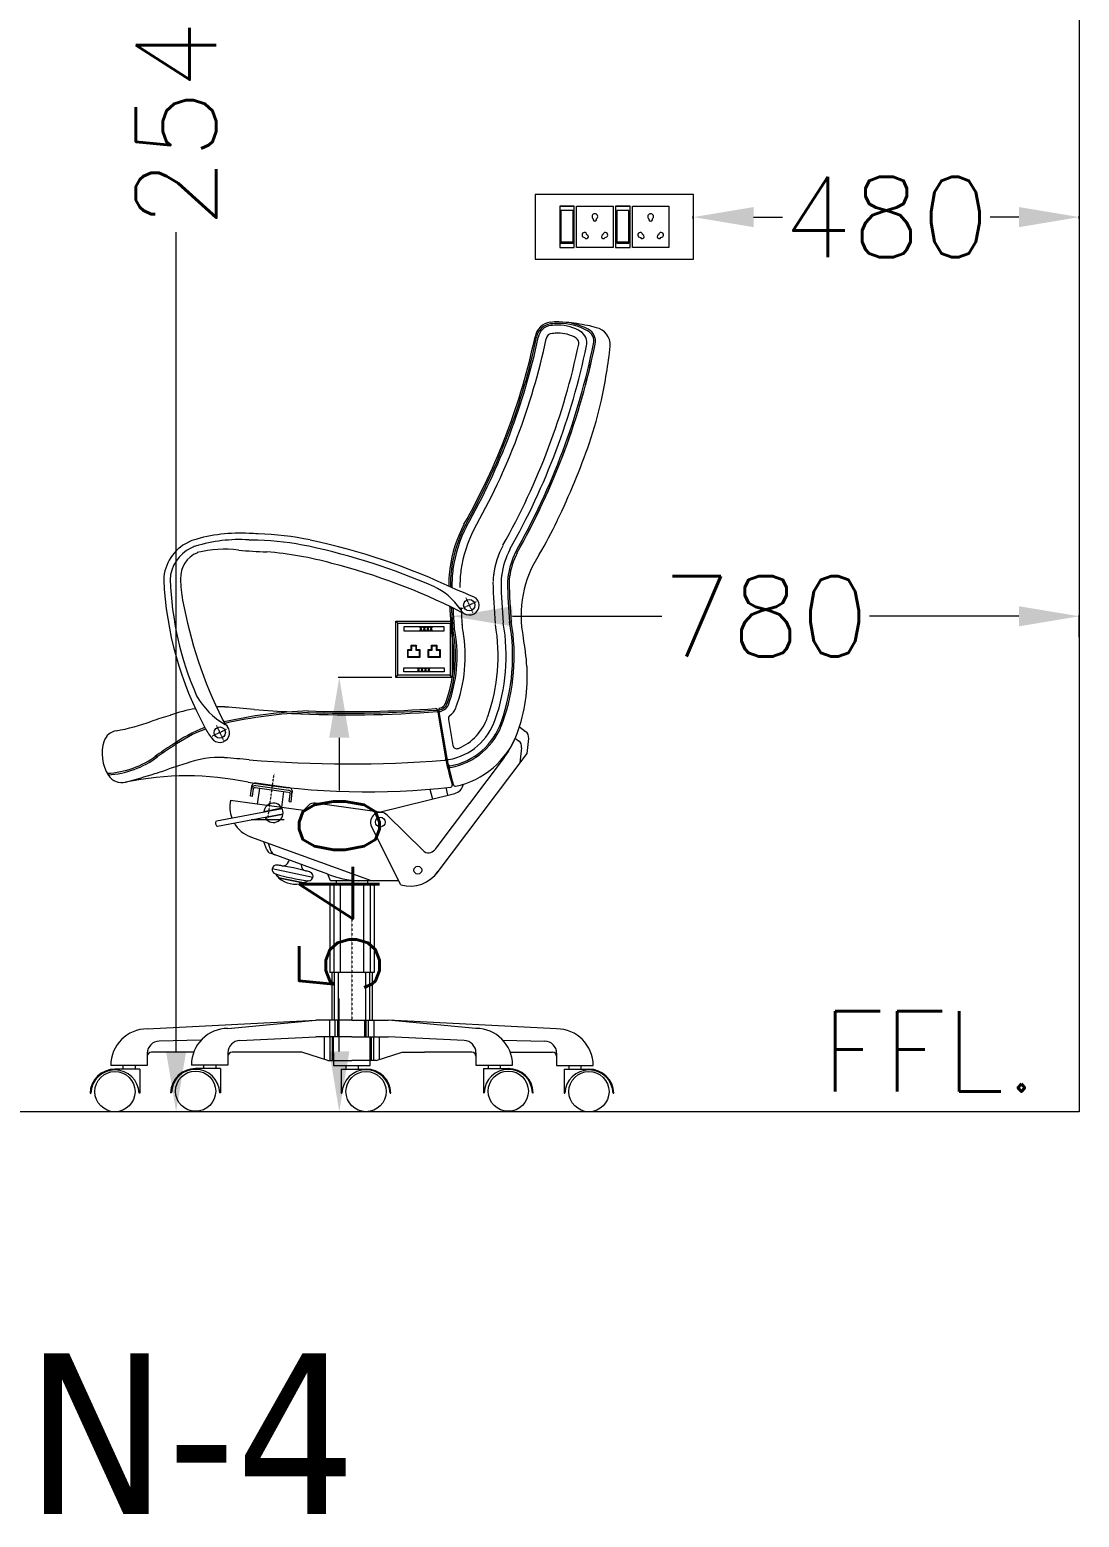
# Model space of a CAD drawing. Extents: x 3552052 to 4102982, y -707811 to -630695.
# Drawn here: x 3743165 to 3744470, y -695892 to -694043 of the extents above; entities that cross this region are included whole.
import ezdxf

# ---------------------------------------------------------------- set-up
doc = ezdxf.new("R2010")
doc.units = 0
doc.header["$LTSCALE"] = 6
doc.header["$MEASUREMENT"] = 0
doc.linetypes.add('AKS1', pattern=[0.024, 0.01, -0.002, 0, -0.002, 0.01])
doc.layers.get('0').update_dxf_attribs({"linetype": 'CONTINUOUS', "lineweight": 0})
doc.layers.get('Defpoints').update_dxf_attribs({"linetype": 'CONTINUOUS', "lineweight": 0})
for name, color, linetype, lineweight in [('ELE-2NOS OF 6-16 RAW POWER SOCKET', 1, 'CONTINUOUS', 0), ('ELE-4M UPS P.SB', 3, 'CONTINUOUS', 0), ('ELE-SOCKET NMBERING', 7, 'CONTINUOUS', 9), ('ELE.LAN POINT', 3, 'CONTINUOUS', 0), ('EQP', 6, 'CONTINUOUS', 0), ('MEP_HVAC_RA_DUCT', 1, 'CONTINUOUS', 0)]:
    doc.layers.add(name, color=color, linetype=linetype, lineweight=lineweight)
doc.styles.add('Annotation', font='tahoma.ttf')
doc.styles.add('ROMANS', font='romans.shx')
doc.dimstyles.new('AEPL1', dxfattribs={"dimtxt": 100, "dimasz": 75, "dimexe": 1.25, "dimexo": 50, "dimtad": 0, "dimdec": 0, "dimtxsty": 'ROMANS', "dimcen": 2.5, "dimclrd": 7, "dimclre": 7, "dimadec": 0, "dimazin": 0, "dimtfac": 1, "dimtdec": 0, "dimtmove": 0, "dimatfit": 3, "dimfxl": 1, "dimlwd": 0, "dimlwe": 0, "dimarcsym": 0})

# ---------------------------------------------------------------- blocks, each defined once
blk = doc.blocks.new('RTUH 6U')
at = {"layer": 'ELE-2NOS OF 6-16 RAW POWER SOCKET', "color": 30, "lineweight": 0, "ltscale": 300}
for p, q in [((-311.5, -26.5), (-226.5, -26.5)), ((-311.5, -123.5), (-311.5, -26.5)), ((-226.5, -26.5), (-226.5, -123.5)), ((-187.1, -26.5), (-220.9, -26.5)), ((-220.9, -26.5), (-220.9, -123.5)), ((-187.1, -123.5), (-187.1, -26.5)), ((-187.1, -123.5), (-187.1, -26.5)), ((-181.4, -123.5), (-181.4, -26.5)), ((-181.4, -26.5), (-96.4, -26.5)), ((-96.4, -26.5), (-96.4, -123.5)), ((-57, -26.5), (-90.8, -26.5)), ((-90.8, -26.5), (-90.8, -123.5)), ((-57, -123.5), (-57, -26.5)), ((-57, -123.5), (-57, -26.5)), ((-189.9, -37), (-218, -37)), ((-218, -37), (-218, -113)), ((-189.9, -40.4), (-218, -40.4)), ((-189.9, -113), (-189.9, -37)), ((-59.8, -37), (-88, -37)), ((-88, -37), (-88, -113)), ((-59.8, -40.4), (-88, -40.4)), ((-59.8, -113), (-59.8, -37)), ((-226.5, -123.5), (-311.5, -123.5)), ((-187.1, -123.5), (-220.9, -123.5)), ((-220.9, -123.5), (-187.1, -123.5)), ((-218, -113), (-189.9, -113)), ((-96.4, -123.5), (-181.4, -123.5)), ((-57, -123.5), (-90.8, -123.5)), ((-90.8, -123.5), (-57, -123.5)), ((-88, -113), (-59.8, -113))]:
    blk.add_line(p, q, dxfattribs=at)
blk.add_lwpolyline([(0, 0), (-368.5, 0), (-368.5, -150), (0, -150)], close=True, dxfattribs=at)
for centre, radius, start, end in [((-293.2, -56.1), 5.7, 87.49, 354.7311), ((-288.7, -52.1), 4.6, 284.9049, 157.3162), ((-249.3, -52.1), 4.6, 22.6838, 255.0951), ((-244.8, -56.1), 5.7, 185.2689, 92.51), ((-163.1, -56.1), 5.7, 87.49, 354.7311), ((-158.6, -52.1), 4.6, 284.9049, 157.3162), ((-119.2, -52.1), 4.6, 22.6838, 255.0951), ((-114.7, -56.1), 5.7, 185.2689, 92.51), ((-269, -99), 6.62, 127.1584, 52.8416), ((-269, -92.3), 4.22, 341.4031, 198.5969), ((-138.9, -99), 6.62, 127.1584, 52.8416), ((-138.9, -92.3), 4.22, 341.4031, 198.5969)]:
    blk.add_arc(centre, radius, start, end, dxfattribs=at)
blk = doc.blocks.new('*D253')
at = {"layer": 'Defpoints', "color": 0, "linetype": 'ByBlock', "transparency": 16777216}
for p in [(3744470, -694772.1), (3743690, -694848), (3744470, -694848)]:
    blk.add_point(p, dxfattribs=at)
at = {"layer": 'ELE-4M UPS P.SB', "color": 7, "linetype": 'ByBlock', "lineweight": 0, "transparency": 16777216}
for p, q in [((3743690, -694798), (3743690, -694770.8)), ((3743765, -694772.1), (3743950.8, -694772.1)), ((3744395, -694772.1), (3744209.2, -694772.1)), ((3744470, -694798), (3744470, -694770.8))]:
    blk.add_line(p, q, dxfattribs=at)
at = {"layer": 'ELE-4M UPS P.SB', "color": 7, "linetype": 'ByBlock', "transparency": 16777216}
for points in [[(3743765, -694759.6), (3743765, -694784.6), (3743690, -694772.1)], [(3744395, -694784.6), (3744395, -694759.6), (3744470, -694772.1)]]:
    blk.add_solid(points, dxfattribs=at)
at = {"layer": 'ELE-4M UPS P.SB', "color": 0, "linetype": 'ByBlock', "transparency": 16777216, "insert": (3744080, -694772.1), "char_height": 100, "attachment_point": 5, "style": 'ROMANS'}
blk.add_mtext('780', dxfattribs=at)
blk = doc.blocks.new('*D254')
at = {"layer": 'Defpoints', "color": 0, "linetype": 'ByBlock', "transparency": 16777216}
for p in [(3743665, -694848), (3743549.7, -695388), (3743665, -695388)]:
    blk.add_point(p, dxfattribs=at)
at = {"layer": 'ELE-4M UPS P.SB', "color": 7, "linetype": 'ByBlock', "lineweight": 0, "transparency": 16777216}
for p, q in [((3743615, -694848), (3743548.4, -694848)), ((3743549.7, -694923), (3743549.7, -694988.8)), ((3743549.7, -695313), (3743549.7, -695247.2)), ((3743615, -695388), (3743548.4, -695388))]:
    blk.add_line(p, q, dxfattribs=at)
at = {"layer": 'ELE-4M UPS P.SB', "color": 7, "linetype": 'ByBlock', "transparency": 16777216}
for points in [[(3743562.2, -694923), (3743537.2, -694923), (3743549.7, -694848)], [(3743537.2, -695313), (3743562.2, -695313), (3743549.7, -695388)]]:
    blk.add_solid(points, dxfattribs=at)
at = {"layer": 'ELE-4M UPS P.SB', "color": 0, "linetype": 'ByBlock', "transparency": 16777216, "insert": (3743549.7, -695118), "char_height": 100, "attachment_point": 5, "rotation": 90, "style": 'ROMANS'}
blk.add_mtext('540', dxfattribs=at)
blk = doc.blocks.new('*D261')
at = {"layer": 'Defpoints', "color": 0, "linetype": 'ByBlock', "transparency": 16777216}
for p in [(3744470, -694275.9), (3743990, -694328), (3744470, -694328)]:
    blk.add_point(p, dxfattribs=at)
at = {"layer": 'ELE-4M UPS P.SB', "color": 7, "linetype": 'ByBlock', "lineweight": 0, "transparency": 16777216}
for p, q in [((3743990, -694278), (3743990, -694274.7)), ((3744065, -694275.9), (3744100.8, -694275.9)), ((3744395, -694275.9), (3744359.2, -694275.9)), ((3744470, -694278), (3744470, -694274.7))]:
    blk.add_line(p, q, dxfattribs=at)
at = {"layer": 'ELE-4M UPS P.SB', "color": 7, "linetype": 'ByBlock', "transparency": 16777216}
for points in [[(3744065, -694263.4), (3744065, -694288.4), (3743990, -694275.9)], [(3744395, -694288.4), (3744395, -694263.4), (3744470, -694275.9)]]:
    blk.add_solid(points, dxfattribs=at)
at = {"layer": 'ELE-4M UPS P.SB', "color": 0, "linetype": 'ByBlock', "transparency": 16777216, "insert": (3744230, -694275.9), "char_height": 100, "attachment_point": 5, "style": 'ROMANS'}
blk.add_mtext('480', dxfattribs=at)
blk = doc.blocks.new('*D262')
at = {"layer": 'Defpoints', "color": 0, "linetype": 'ByBlock', "transparency": 16777216}
for p in [(3743498.3, -692847.8), (3743346.8, -695388), (3743498.3, -695388)]:
    blk.add_point(p, dxfattribs=at)
at = {"layer": 'ELE-4M UPS P.SB', "color": 7, "linetype": 'ByBlock', "lineweight": 0, "transparency": 16777216}
for p, q in [((3743448.3, -692847.8), (3743345.5, -692847.8)), ((3743346.8, -692922.8), (3743346.8, -693941.1)), ((3743346.8, -695313), (3743346.8, -694294.7)), ((3743448.3, -695388), (3743345.5, -695388))]:
    blk.add_line(p, q, dxfattribs=at)
at = {"layer": 'ELE-4M UPS P.SB', "color": 7, "linetype": 'ByBlock', "transparency": 16777216}
for points in [[(3743359.3, -692922.8), (3743334.3, -692922.8), (3743346.8, -692847.8)], [(3743334.3, -695313), (3743359.3, -695313), (3743346.8, -695388)]]:
    blk.add_solid(points, dxfattribs=at)
at = {"layer": 'ELE-4M UPS P.SB', "color": 0, "linetype": 'ByBlock', "transparency": 16777216, "insert": (3743346.8, -694117.9), "char_height": 100, "attachment_point": 5, "rotation": 90, "style": 'ROMANS'}
blk.add_mtext('2540', dxfattribs=at)

msp = doc.modelspace()

# ---------------------------------------------------------------- linework, layer by layer
at = {"layer": 'ELE-4M UPS P.SB', "color": 0, "linetype": 'ByBlock'}
for p, q in [((3743622.5, -694780.7), (3743620, -694778.2)), ((3743687.5, -694780.7), (3743690, -694778.2)), ((3743620, -694848), (3743622.5, -694845.5)), ((3743690, -694848), (3743687.5, -694845.5))]:
    msp.add_line(p, q, dxfattribs=at)
for points in [[(3743620, -694848), (3743620, -694778.2), (3743690, -694778.2), (3743690, -694848)], [(3743622.5, -694845.5), (3743622.5, -694780.7), (3743687.5, -694780.7), (3743687.5, -694845.5)], [(3743630, -694785.2), (3743630, -694790.2), (3743680, -694790.2), (3743680, -694785.2)], [(3743630, -694841.1), (3743630, -694836.1), (3743680, -694836.1), (3743680, -694841.1)]]:
    msp.add_lwpolyline(points, close=True, dxfattribs=at)
at = {"layer": 'ELE.LAN POINT', "color": 3}
for points in [[(3743634.8, -694813.6), (3743639, -694813.6), (3743639, -694808.1), (3743645.5, -694808.1), (3743645.5, -694813.6), (3743649.8, -694813.6), (3743649.8, -694823.3), (3743634.8, -694823.3)], [(3743635.5, -694814.4), (3743639.8, -694814.4), (3743639.8, -694808.9), (3743644.8, -694808.9), (3743644.8, -694814.4), (3743649, -694814.4), (3743649, -694822.6), (3743635.5, -694822.6)]]:
    msp.add_lwpolyline(points, close=True, dxfattribs=at)
at = {"layer": 'ELE.LAN POINT', "color": 2}
for points in [[(3743660.2, -694813.6), (3743664.4, -694813.6), (3743664.4, -694808.1), (3743671, -694808.1), (3743671, -694813.6), (3743675.2, -694813.6), (3743675.2, -694823.3), (3743660.2, -694823.3)], [(3743661, -694814.4), (3743665.2, -694814.4), (3743665.2, -694808.9), (3743670.2, -694808.9), (3743670.2, -694814.4), (3743674.4, -694814.4), (3743674.4, -694822.6), (3743661, -694822.6)]]:
    msp.add_lwpolyline(points, close=True, dxfattribs=at)
at = {"layer": 'EQP', "linetype": 'AKS1'}
for p, q in [((3743707, -694749), (3743715.9, -694767.9)), ((3743719.8, -694754.3), (3743701.9, -694762.9)), ((3743409.4, -694912.7), (3743391.5, -694921.3)), ((3743397, -694908), (3743405.7, -694926.4)), ((3743460.8, -695024.8), (3743468.7, -694968)), ((3743565.5, -695084.8), (3743565.5, -695274))]:
    msp.add_line(p, q, dxfattribs=at)
at = {"layer": 'EQP'}
for p, q in [((3743671.7, -694888.4), (3743682.4, -694950.8)), ((3743673.3, -694888.6), (3743683.6, -694948.6)), ((3743685.5, -694900.3), (3743691, -694932.6)), ((3743773.8, -694909.4), (3743781.4, -694915.2)), ((3743768.5, -694923.6), (3743772.7, -694926.8)), ((3743785.2, -694924.1), (3743783, -694942.6)), ((3743754.9, -694947.6), (3743668.5, -695062.2)), ((3743783, -694942.6), (3743670, -695092.6)), ((3743776.5, -694935.7), (3743774.3, -694954.2)), ((3743439.1, -694995.5), (3743440.8, -694983.6)), ((3743441.6, -694995.9), (3743442.9, -694986.8)), ((3743445.1, -694985), (3743486.3, -694990.8)), ((3743446, -694982.6), (3743486.6, -694988.3)), ((3743446.4, -694979.3), (3743487.1, -694985)), ((3743448.2, -695005.6), (3743451, -694985.9)), ((3743478.1, -695009.8), (3743480.9, -694990.1)), ((3743662.5, -694986.9), (3743665.5, -694999.4)), ((3743682.1, -694985.1), (3743684.4, -694994.6)), ((3743414.5, -695000.9), (3743413.9, -695004.3)), ((3743505.1, -695013.6), (3743414.5, -695000.9)), ((3743439.1, -694995.5), (3743441.6, -694995.9)), ((3743487.2, -695002.3), (3743488.5, -694993.1)), ((3743487.2, -695002.3), (3743489.7, -695002.6)), ((3743489.7, -695002.6), (3743491.3, -694990.7)), ((3743505.1, -695013.6), (3743511.4, -695007.2)), ((3743602.5, -695016), (3743519.7, -695004.3)), ((3743597.8, -695016.2), (3743693.3, -694992.4)), ((3743396.9, -695026.5), (3743478.5, -695011.1)), ((3743398.1, -695032.9), (3743479.7, -695017.5)), ((3743440.3, -695024.8), (3743481.3, -695024.8)), ((3743455.9, -695014.6), (3743478.1, -695010.4)), ((3743457.4, -695022.4), (3743479.6, -695018.2)), ((3743609.3, -695019.4), (3743653.9, -695063.3)), ((3743626.4, -695106), (3743589.9, -695033.5)), ((3743589.8, -695101.1), (3743439.7, -695046.5)), ((3743459.6, -695062.3), (3743456, -695052.4)), ((3743465.2, -695064.4), (3743461.5, -695054.5)), ((3743535.6, -695092.8), (3743464, -695066.7)), ((3743487.1, -695075.1), (3743486.4, -695077.3)), ((3743466.1, -695085.8), (3743517, -695096.4)), ((3743474.3, -695096.8), (3743474.2, -695097.2)), ((3743474.2, -695097.2), (3743505.1, -695103.6)), ((3743474.3, -695096.8), (3743505.2, -695103.2)), ((3743538.7, -695101.1), (3743535.6, -695092.8)), ((3743505.2, -695103.2), (3743505.1, -695103.6)), ((3743538, -695107), (3743538, -695215)), ((3743623.9, -695101.1), (3743538.7, -695101.1)), ((3743591, -695105), (3743540, -695105)), ((3743543, -695105), (3743543, -695215)), ((3743546, -695101.1), (3743546, -695105)), ((3743551, -695105), (3743551, -695215)), ((3743580, -695105), (3743580, -695215)), ((3743585, -695101.1), (3743585, -695105)), ((3743588, -695105), (3743588, -695215)), ((3743593, -695107), (3743593, -695215)), ((3743593, -695215), (3743538, -695215)), ((3743540.5, -695215), (3743540.5, -695274)), ((3743543.5, -695215), (3743543.5, -695274)), ((3743548.5, -695215), (3743548.5, -695274)), ((3743582.5, -695215), (3743582.5, -695274)), ((3743587.5, -695215), (3743587.5, -695274)), ((3743590.5, -695215), (3743590.5, -695274)), ((3743311, -695285), (3743520.5, -695274)), ((3743411.3, -695284.4), (3743520.5, -695274)), ((3743565.5, -695274), (3743520.5, -695274)), ((3743565.5, -695274), (3743520.5, -695274)), ((3743537.8, -695295), (3743537.8, -695274)), ((3743544.8, -695295), (3743544.8, -695274)), ((3743547.8, -695295), (3743547.8, -695274)), ((3743549.3, -695295), (3743549.3, -695274)), ((3743565.5, -695274), (3743610.5, -695274)), ((3743565.5, -695274), (3743610.5, -695274)), ((3743581.7, -695295), (3743581.7, -695274)), ((3743583.2, -695295), (3743583.2, -695274)), ((3743586.2, -695295), (3743586.2, -695274)), ((3743593.2, -695295), (3743593.2, -695274)), ((3743820, -695285), (3743610.5, -695274)), ((3743719.7, -695284.4), (3743610.5, -695274)), ((3743377.7, -695299.1), (3743325.7, -695300.2)), ((3743425.9, -695299.6), (3743520.5, -695295)), ((3743565.5, -695295), (3743520.5, -695295)), ((3743531.2, -695322.8), (3743531.2, -695295)), ((3743538.2, -695324.1), (3743538.2, -695295)), ((3743541.2, -695324.1), (3743541.2, -695295)), ((3743542.7, -695324.1), (3743542.7, -695295)), ((3743565.5, -695295), (3743610.5, -695295)), ((3743588.2, -695324.1), (3743588.2, -695295)), ((3743589.7, -695324.1), (3743589.7, -695295)), ((3743592.7, -695324.1), (3743592.7, -695295)), ((3743599.7, -695322.8), (3743599.7, -695295)), ((3743705, -695299.6), (3743610.5, -695295)), ((3743753.2, -695299.1), (3743805.3, -695300.2)), ((3743311, -695315.2), (3743311, -695330.5)), ((3743368.6, -695314), (3743316, -695314)), ((3743411.3, -695314.6), (3743411.3, -695329.9)), ((3743411.3, -695314.6), (3743411.3, -695329.9)), ((3743411.3, -695318.4), (3743411.3, -695329.9)), ((3743503.1, -695314), (3743416.3, -695314)), ((3743503, -695314), (3743503.1, -695314)), ((3743535.5, -695324.1), (3743503, -695314)), ((3743542.7, -695315.1), (3743542.7, -695330.4)), ((3743542.7, -695318.9), (3743542.7, -695330.4)), ((3743595.5, -695324.1), (3743628, -695314)), ((3743628, -695314), (3743655.5, -695314)), ((3743714.7, -695314), (3743655.5, -695314)), ((3743719.7, -695314.6), (3743719.7, -695329.9)), ((3743719.7, -695314.6), (3743719.7, -695329.9)), ((3743719.7, -695318.4), (3743719.7, -695329.9)), ((3743762.3, -695314), (3743815, -695314)), ((3743820, -695315.2), (3743820, -695330.5)), ((3743311, -695330.5), (3743265.5, -695330.5)), ((3743301.7, -695335), (3743270.7, -695335)), ((3743280.7, -695330.5), (3743280.7, -695335)), ((3743295.7, -695330.5), (3743280.7, -695330.5)), ((3743295.7, -695330.5), (3743295.7, -695335)), ((3743301.7, -695335), (3743301.7, -695365)), ((3743411.3, -695329.9), (3743365.8, -695329.9)), ((3743402, -695334.4), (3743371, -695334.4)), ((3743396, -695329.9), (3743381, -695329.9)), ((3743381, -695329.9), (3743381, -695334.4)), ((3743393.5, -695329.9), (3743383.5, -695329.9)), ((3743396, -695329.9), (3743396, -695334.4)), ((3743402, -695334.4), (3743402, -695364.4)), ((3743535.5, -695324.1), (3743565.5, -695324.1)), ((3743542.7, -695324.1), (3743542.7, -695330.4)), ((3743542.7, -695330.4), (3743588.2, -695330.4)), ((3743552, -695334.9), (3743552, -695364.9)), ((3743552, -695334.9), (3743583, -695334.9)), ((3743558, -695330.4), (3743573, -695330.4)), ((3743558, -695330.4), (3743558, -695334.9)), ((3743560.5, -695330.4), (3743570.5, -695330.4)), ((3743595.5, -695324.1), (3743565.5, -695324.1)), ((3743573, -695330.4), (3743573, -695334.9)), ((3743719.7, -695329.9), (3743765.2, -695329.9)), ((3743728.9, -695334.4), (3743759.9, -695334.4)), ((3743728.9, -695334.4), (3743728.9, -695364.4)), ((3743734.9, -695329.9), (3743734.9, -695334.4)), ((3743734.9, -695329.9), (3743749.9, -695329.9)), ((3743737.4, -695329.9), (3743747.4, -695329.9)), ((3743749.9, -695329.9), (3743749.9, -695334.4)), ((3743820, -695330.5), (3743865.5, -695330.5)), ((3743829.2, -695335), (3743829.2, -695365)), ((3743829.2, -695335), (3743860.2, -695335)), ((3743835.2, -695330.5), (3743850.2, -695330.5)), ((3743835.2, -695330.5), (3743835.2, -695335)), ((3743850.2, -695330.5), (3743850.2, -695335)), ((3743239.8, -695365), (3743240.8, -695365.1)), ((3743301.7, -695365), (3743300.7, -695365)), ((3743341.1, -695364.4), (3743340, -695364.4)), ((3743402, -695364.4), (3743400.9, -695364.4)), ((3743552, -695364.9), (3743553, -695364.9)), ((3743612.9, -695364.9), (3743614, -695364.9)), ((3743728.9, -695364.4), (3743730, -695364.4)), ((3743789.9, -695364.4), (3743790.9, -695364.4)), ((3743829.2, -695365), (3743830.3, -695365)), ((3743890.2, -695365), (3743891.2, -695365))]:
    msp.add_line(p, q, dxfattribs=at)
for centre, radius in [((3743711.4, -694758.3), 7), ((3743401.1, -694916.7), 7), ((3743401.1, -694916.7), 7), ((3743600.8, -695028), 6.09), ((3743647.4, -695087.7), 4.87), ((3743270.7, -695363), 25), ((3743371, -695362.4), 25), ((3743583, -695362.9), 25), ((3743759.9, -695362.4), 25), ((3743860.2, -695363), 25)]:
    msp.add_circle(centre, radius, dxfattribs=at)
for centre, radius, start, end in [((3743814.9, -694428.5), 22, 97.1447, 170.4578), ((3743814.9, -694428.5), 20, 97.1135, 170.4578), ((3743814.9, -694428.5), 18, 97.0765, 170.4578), ((3743820.7, -694468.9), 62.7, 88.2485, 97.8024), ((3743820.7, -694468.9), 60.7, 88.213, 97.8024), ((3743820.7, -694468.9), 58.7, 88.5989, 97.8024), ((3743822.1, -694462.4), 52.3, 57.4104, 90), ((3743823.1, -694482.4), 76.2, 61.5627, 90.4078), ((3743823.1, -694482.4), 74.2, 61.5627, 90.4369), ((3743813.5, -694611.2), 205.3, 77.4002, 84.816), ((3743850.8, -694466.6), 56.3, 70.5878, 82.2896), ((3743851.3, -694430.3), 17, 348.4834, 61.5627), ((3743864.7, -694434.9), 22, 356.9636, 78.2816), ((3742999, -694256.6), 811.8, 330.3848, 348.0448), ((3742999, -694256.6), 813.8, 330.3848, 348.0448), ((3742999, -694256.6), 815.8, 330.3848, 348.0448), ((3742999, -694256.6), 825.8, 330.3848, 348.0663), ((3742999, -694256.6), 866.8, 330.4706, 348.2027), ((3742999, -694256.6), 884.8, 330.4706, 348.4834), ((3742999, -694256.6), 886.8, 330.4706, 348.4834), ((3743814.9, -694428.5), 8, 90, 171.8543), ((3743826.1, -694553.8), 133.7, 92.062, 94.7929), ((3743822.1, -694462.4), 42.3, 58.2441, 91.1284), ((3743840.7, -694432.4), 7, 348.2027, 58.2441), ((3743840.7, -694432.4), 17, 348.2027, 58.2441), ((3743851.3, -694430.3), 15, 348.4834, 61.5627), ((3742999, -694256.6), 876.8, 330.4706, 348.2027), ((3742999, -694256.6), 886.8, 330.4706, 347.7815), ((3743214.6, -694361), 676.3, 347.8451, 353.61), ((3743435.8, -694408.6), 450, 340.8168, 347.8451), ((3742999, -694256.6), 912.5, 334.2445, 340.8168), ((3743284.5, -694394.9), 595.3, 329.7001, 334.2727), ((3744226.2, -694848.7), 450, 154.2445, 154.2727), ((3743425.4, -694862.4), 193.6, 86.3858, 107.1718), ((3743438.8, -694802.3), 133, 85.664, 90.5337), ((3743436.7, -695049.9), 380.5, 78.3438, 88.1721), ((3743855, -694736.4), 169.5, 152.4175, 172.0075), ((3743855, -694736.4), 167.5, 152.4175, 172.0075), ((3743855, -694736.4), 165.5, 152.4175, 172.0075), ((3743855, -694736.4), 155.5, 152.4175, 172.0075), ((3743385, -694728.6), 53.7, 115.7333, 177.9706), ((3743385, -694728.6), 45.7, 115.6208, 177.9706), ((3743385.7, -694724.1), 33.4, 111.9675, 182.7871), ((3743382.9, -694721.8), 46.7, 108.3451, 117.1686), ((3743382.9, -694721.8), 38.7, 108.1807, 117.1425), ((3743425.4, -694862.4), 185.6, 86.3858, 107.0943), ((3743407.3, -694825.5), 136.8, 82.7612, 104.445), ((3743489.3, -693928), 764.6, 265.1453, 267.7602), ((3743438.8, -694802.3), 125, 85.664, 90.5337), ((3743436.7, -695049.9), 372.5, 78.3438, 88.1721), ((3743421.4, -695144.1), 453.7, 74.7693, 85.1986), ((3743339.9, -695487.1), 820.2, 66.4862, 77.8935), ((3743339.9, -695487.1), 828.2, 64.6429, 77.8935), ((3743855, -694736.4), 114.5, 152.9712, 172.0075), ((3743855, -694736.4), 104.5, 152.9712, 172.0075), ((3743855, -694736.4), 96.5, 152.9712, 172.0075), ((3743855, -694736.4), 94.5, 152.9712, 172.0075), ((3743343.3, -695474.8), 793.4, 63.3702, 75.5968), ((3743914.8, -694771.2), 139, 146.8667, 191.5006), ((3743756.7, -694707.2), 425.8, 182.6279, 208.6457), ((3743735.2, -694712.2), 396.1, 182.0537, 203.6157), ((3743495.1, -694725.4), 142.8, 180.1473, 190.8298), ((3743895.7, -694737.1), 210, 173.3542, 177.6556), ((3744433.7, -694718.7), 747.9, 180.7594, 181.2189), ((3743895.7, -694737.1), 208, 173.3542, 177.6556), ((3744433.7, -694718.7), 745.9, 180.7594, 181.2938), ((3743895.7, -694737.1), 206, 173.3542, 179.788), ((3743895.7, -694737.1), 196, 173.3542, 179.788), ((3743895.7, -694737.1), 155, 173.3542, 176.9999), ((3744433.7, -694718.7), 692.9, 180.9181, 185.1809), ((3743895.7, -694737.1), 145, 173.3542, 176.9999), ((3744433.7, -694718.7), 682.9, 180.9181, 185.1809), ((3743895.7, -694737.1), 137, 173.3542, 176.9999), ((3744433.7, -694718.7), 674.9, 180.9181, 185.1809), ((3743895.7, -694737.1), 135, 173.3542, 176.9999), ((3744433.7, -694718.7), 672.9, 180.9181, 185.1809), ((3743633.5, -694807.6), 80, 33.8535, 65.1446), ((3743381.8, -695507.3), 829.8, 65.9751, 67.8566), ((3743711.4, -694758.3), 12.2, 221.0448, 47.2627), ((3743908.4, -694649.7), 562.9, 190.4852, 206.3725), ((3744433.7, -694718.7), 747.9, 183.1418, 184.9693), ((3744433.7, -694718.7), 745.9, 183.2266, 184.9693), ((3744433.7, -694718.7), 743.9, 183.3125, 184.9693), ((3743870.1, -694442.2), 365.9, 242.0966, 243.3568), ((-4500561.7, -6224972.6), 9927289, 33.85348938, 33.85351197), ((3744433.7, -694718.7), 733.9, 183.3125, 184.9693), ((3743170.1, -694853.4), 523.2, 6.6405, 7.6673), ((3743170.1, -694853.4), 525.2, 6.6405, 7.6673), ((3743170.1, -694853.4), 527.2, 6.6405, 7.6673), ((3743170.1, -694853.4), 537.2, 6.6405, 7.6673), ((3743523.3, -694821.7), 224, 340.3967, 10.1169), ((3743523.3, -694821.7), 234, 340.3967, 10.1169), ((3743523.3, -694821.7), 242, 340.3967, 10.1169), ((3743523.3, -694821.7), 244, 340.3967, 10.1169), ((3743523.3, -694821.7), 169, 339.5954, 9.7613), ((3743523.3, -694821.7), 171, 339.5954, 9.7613), ((3743523.3, -694821.7), 173, 339.5954, 9.7613), ((3743523.3, -694821.7), 183, 339.5954, 9.7613), ((3743482.9, -694853.9), 300.8, 3.6972, 10.5312), ((3743581.6, -694847.5), 202, 339.581, 3.6722), ((3743453.7, -694825.2), 93.4, 209.2918, 240.4734), ((3743426.2, -695204.8), 321.5, 105.6583, 109.9696), ((3743375.8, -695036.5), 145.9, 104.2845, 104.4433), ((3743375.8, -695036.5), 145.9, 104.2845, 104.4433), ((3743399.4, -695059.1), 174.5, 99.4727, 109.9757), ((3743399.4, -695059.1), 174.5, 86.2531, 90.8569), ((3743534.2, -695471.6), 582.4, 92.3008, 102.6925), ((3743534.2, -695471.6), 580.4, 92.3008, 102.6182), ((3743376.8, -695464.5), 580.4, 83.3707, 86.9601), ((3743562.1, -693382.4), 1510.2, 265.5054, 267.2813), ((3743562.1, -693382.4), 1512.2, 267.2859, 274.1699), ((3743562.1, -693382.4), 1508.2, 268.0506, 274.0863), ((3743562.1, -693382.4), 1510.2, 268.0534, 274.1281), ((3743669.7, -694888.7), 2, 9.7211, 94.0863), ((3743670.9, -694889.6), 1, 9.7211, 94.1281), ((3743675.3, -694888.3), 2, 102.3239, 189.7553), ((3743674.5, -694889.4), 1, 97.6047, 189.7553), ((3743672.5, -694876.6), 14, 274.592, 337.1879), ((3743672.6, -694876.7), 11.9, 278.4069, 337.2), ((3743672.7, -694876.8), 9.74, 282.8013, 337.2307), ((3743690.4, -694899.4), 5, 128.0296, 189.7553), ((3743672.5, -694876.6), 24, 308.0296, 337.1879), ((3743672.6, -694876.5), 65, 292.9244, 341.5274), ((3743275.3, -694933.2), 19, 99.8415, 161.0445), ((3743227.6, -694658.3), 260, 279.8415, 289.9696), ((3743444.8, -695075.6), 176.5, 110.6587, 125.8337), ((3743444.8, -695075.6), 174.5, 110.6587, 125.8585), ((3743466.9, -694865.3), 95.7, 208.7972, 218.4972), ((3743401.1, -694916.7), 12.2, 214.3061, 36.9386), ((3743466.2, -694865.3), 71.1, 209.0399, 211.4335), ((3743477.3, -694853.7), 86.7, 213.9254, 219.9519), ((3743444.8, -695075.6), 176.5, 102.1741, 102.6351), ((3743401.1, -694916.7), 12.2, 42.2216, 57.3278), ((3743672.6, -694876.5), 75, 280.2808, 341.5274), ((3743672.6, -694876.5), 83, 280.4037, 341.5274), ((3743672.6, -694876.5), 85, 280.4522, 341.5274), ((3743775.6, -694923), 9.74, 353.1735, 53), ((3743303.7, -694942.9), 49, 161.0445, 213.417), ((3743510.5, -695208.3), 323.5, 121.5001, 125.8906), ((3743510.5, -695208.3), 321.5, 121.4866, 125.8906), ((3743695.9, -694931.7), 5, 189.7553, 292.9244), ((3743673.7, -694881.8), 103.6, 281.3556, 339.581), ((3743662.4, -694879.1), 115.1, 322.495, 337.2709), ((3743766.8, -694934.5), 9.74, 353.1735, 53), ((3743255.8, -694856.2), 111.2, 272.7759, 306.6968), ((3743255.8, -694856.2), 113.2, 273.3209, 306.6968), ((3743169.6, -694737.3), 258, 305.3794, 305.8906), ((3743399.4, -695059.1), 111.5, 86.2531, 111.1029), ((3743376.8, -695464.5), 517.4, 83.2415, 86.6593), ((3743562.1, -693382.4), 1573.2, 265.4596, 274.3126), ((3743680.3, -694949.3), 1.84, 274.8112, 8.3214), ((3743983.4, -694892.3), 306.6, 190.9942, 197.03), ((3743685.6, -694948.3), 2, 189.7553, 280.2808), ((3744001.1, -694888), 323.3, 190.8029, 196.9438), ((3743279.5, -694958.9), 20, 213.417, 283.0002), ((3743024.8, -694027.7), 985.3, 285.2413, 287.4465), ((3743359.9, -695340.7), 370.2, 78.0815, 101.8478), ((3743227.6, -694658.3), 323, 286.6693, 289.9696), ((3743426.2, -695204.8), 258.5, 105.0017, 109.9696), ((3743687.2, -694956.1), 2, 192.2365, 280.4037), ((3743687.6, -694958.1), 2, 192.5934, 280.4522), ((3743584.4, -694048.2), 942, 260.9582, 276.3415), ((3743445.3, -694987.6), 5, 82.0266, 172.0266), ((3743445.7, -694984.3), 5, 82.0266, 172.0266), ((3743444.8, -694987), 2, 82.0266, 172.0266), ((3743485.9, -694993.3), 5, 352.0266, 82.0266), ((3743486.4, -694990), 5, 352.0266, 82.0266), ((3743688.2, -694982.4), 2, 276.3415, 9.7211), ((3743693.7, -694981.4), 2, 189.7553, 281.3556), ((3743689.7, -694978.2), 14.6, 283.9989, 349.7713), ((3743453.3, -695009.1), 39.7, 167.9652, 200.2667), ((3743467.8, -695016.4), 12, 206.4128, 174.985), ((3743486.5, -694992.9), 2, 352.0266, 82.0266), ((3743518.4, -695014), 9.74, 82, 135.8161), ((3743400.2, -695029.3), 4.38, 142.7616, 238.6362), ((3743600.8, -695028), 12.2, 45.3904, 206.7054), ((3743453.3, -695009.1), 39.7, 209.9609, 250.0344), ((3743466.5, -695059.8), 7.31, 200.1722, 250), ((3743660.7, -695056.4), 9.74, 225.3915, 323), ((3743472, -695061.8), 7.31, 200.1722, 250), ((3743471.5, -695086.9), 5.5, 78.2095, 258.2095), ((3743439.1, -695342.4), 263.1, 73.7399, 82.6791), ((3743439.1, -695342.4), 263.1, 81.4223, 82.6791), ((3743479.4, -695075.1), 7.31, 261.4223, 342.6063), ((3743509.7, -695081.5), 7.31, 176.5728, 254.858), ((3743544, -694839.8), 263.1, 253.7399, 262.6791), ((3743495, -695074.7), 30.3, 215.5737, 226.8078), ((3743495.5, -695072.2), 32.8, 229.519, 286.9), ((3743495, -695074.7), 30.3, 289.6112, 300.8453), ((3743439.1, -695342.4), 263.1, 73.7399, 74.858), ((3743511.6, -695095.3), 5.5, 258.2095, 78.2095), ((3743583.3, -694966), 135.5, 249.38, 265.9176), ((3743637.8, -695065.5), 42, 254.1384, 326.0434), ((3743540, -695107), 2, 90, 180), ((3743591, -695107), 2, 0, 90), ((3743311, -695330.5), 45.5, 90, 180), ((3743411.3, -695329.9), 45.5, 90, 180), ((3743719.7, -695329.9), 45.5, 0, 90), ((3743820, -695330.5), 45.5, 0, 90), ((3743326, -695315.2), 15, 91.2165, 180), ((3743426.3, -695314.6), 15, 91.2165, 180), ((3743704.7, -695314.6), 15, 0, 88.7835), ((3743805, -695315.2), 15, 0, 88.7835), ((3743316, -695319), 5, 90, 180), ((3743416.3, -695319), 5, 90, 180), ((3743714.7, -695319), 5, 0, 90), ((3743815, -695319), 5, 0, 90), ((3743270.7, -695366), 31, 89.9991, 178.241), ((3743270.7, -695366), 30, 1.759, 178.241), ((3743371, -695365.3), 31, 90, 178.241), ((3743371, -695365.3), 30, 1.759, 178.241), ((3743583, -695365.9), 30, 1.759, 178.241), ((3743583, -695365.9), 31, 1.759, 90), ((3743542.7, -695330.4), 45.5, 0, 8.0545), ((3743759.9, -695365.3), 30, 1.759, 178.241), ((3743759.9, -695365.3), 31, 1.759, 90), ((3743860.2, -695366), 30, 1.759, 178.241), ((3743860.2, -695366), 31, 1.759, 90)]:
    msp.add_arc(centre, radius, start, end, dxfattribs=at)
at = {"layer": 'MEP_HVAC_RA_DUCT', "color": 8, "linetype": 'ByBlock'}
msp.add_line((3744470, -691888), (3744470, -695388), dxfattribs=at)
msp.add_lwpolyline([(3744470, -695388), (3741228, -695388)], dxfattribs=at)

# ---------------------------------------------------------------- block references
at = {"layer": 'ELE-2NOS OF 6-16 RAW POWER SOCKET', "color": 3, "linetype": 'ByBlock', "xscale": 0.5333333333336726, "yscale": 0.5333333333336726, "zscale": 0.5333333333336726, "rotation": 179.9999999999999}
msp.add_blockref('RTUH 6U', (3743793.5, -694328), dxfattribs=at)

# ---------------------------------------------------------------- texts
at = {"insert": (3744705.4, -695688.2), "char_height": 200, "width": 2697.906, "attachment_point": 3, "style": 'Annotation'}
msp.add_mtext('\\pxql;ELEVATION-4', dxfattribs=at)
at = {"layer": 'ELE-SOCKET NMBERING', "color": 0, "char_height": 5, "attachment_point": 1, "rotation": 180, "style": 'Annotation'}
for insert, width in [((3743666.4, -694790.2), 2314.428), ((3743663.5, -694841.1), 2358.602)]:
    msp.add_mtext('{\\Fromans|c0;XXXX}', dxfattribs=dict(at, insert=insert, width=width))
at = {"layer": 'ELE-SOCKET NMBERING', "color": 0, "insert": (3744149.4, -695263), "char_height": 100.004, "width": 2358.602, "attachment_point": 1, "style": 'Annotation'}
msp.add_mtext('{\\Fromans|c0;FFL.}', dxfattribs=at)

# ---------------------------------------------------------------- dimensions: what is measured, and where the dimension line sits
at = {"layer": 'ELE-4M UPS P.SB', "color": 0, "linetype": 'ByBlock'}
for base, p1, p2, picture, middle in [((3743346.8, -695388), (3743498.3, -692847.8), (3743498.3, -695388), '*D262', (3743346.8, -694117.9)), ((3743549.7, -695388), (3743665, -694848), (3743665, -695388), '*D254', (3743549.7, -695118))]:
    dim = msp.add_linear_dim(base=base, p1=p1, p2=p2, angle=90, dimstyle='AEPL1', dxfattribs=at)
    dim.commit()
    dim.dimension.update_dxf_attribs({"geometry": picture, "text_midpoint": middle})
for base, p1, p2, picture, middle in [((3744470, -694275.9), (3743990, -694328), (3744470, -694328), '*D261', (3744230, -694275.9)), ((3744470, -694772.1), (3743690, -694848), (3744470, -694848), '*D253', (3744080, -694772.1))]:
    dim = msp.add_linear_dim(base=base, p1=p1, p2=p2, dimstyle='AEPL1', dxfattribs=at)
    dim.commit()
    dim.dimension.update_dxf_attribs({"geometry": picture, "text_midpoint": middle})

doc.saveas('drawing.dxf')
